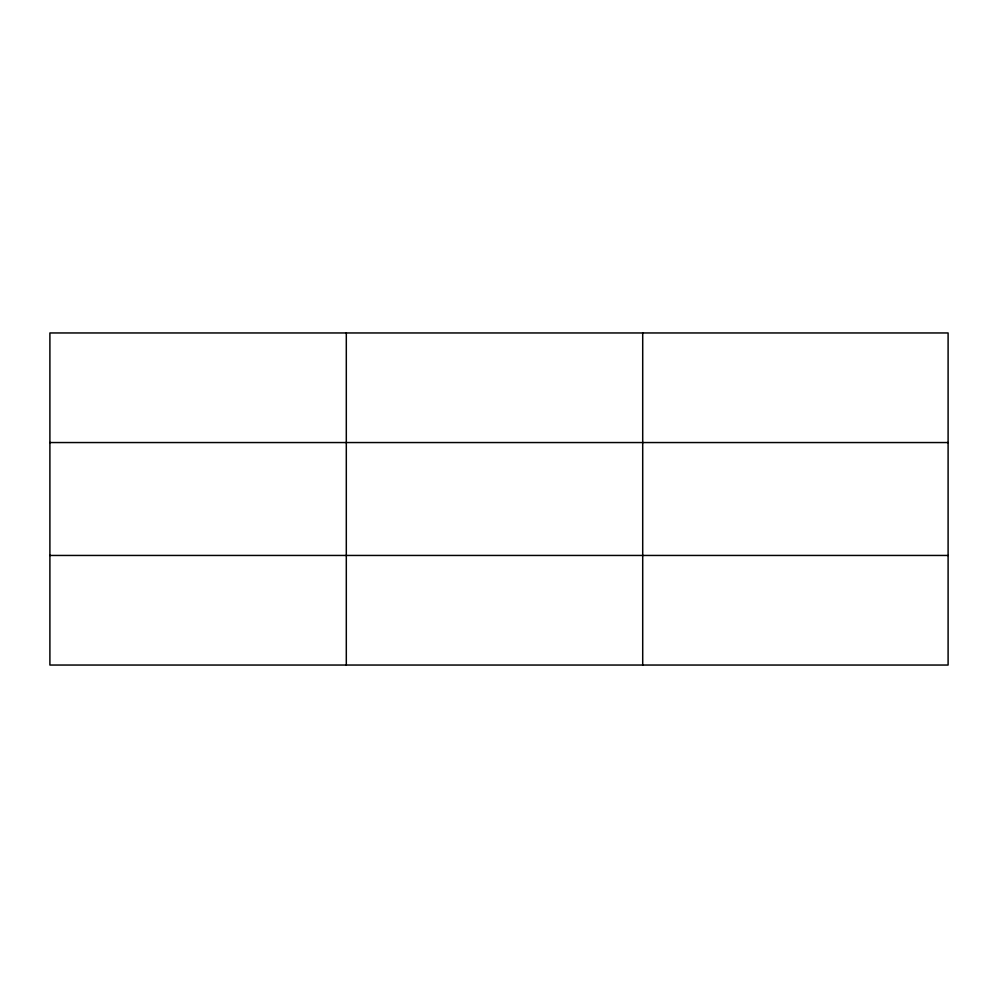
<?xml version="1.0" encoding="UTF-8"?>
<svg xmlns="http://www.w3.org/2000/svg" width="998" height="998" viewBox="0 0 998 998"><rect width="100%" height="100%" fill="white"/><g stroke="black" fill="none" stroke-linecap="round" stroke-linejoin="round"><path stroke-width="1.5" d="M346.306 332.958L346.306 665.042M642.712 332.958L642.712 665.042M948.1 555.449L948.1 665.042L49.9 665.042L49.9 332.958L948.1 332.958L948.1 555.449L49.9 555.449M49.9 442.551L948.1 442.551"/></g></svg>
